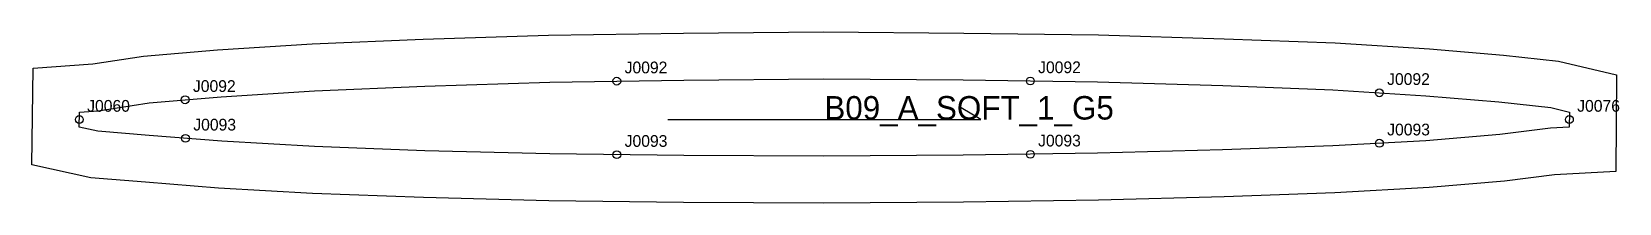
# Model space of a CAD drawing. Header units: millimetres. Extents: x -12 to 394, y -23 to 20.
import ezdxf

# ---------------------------------------------------------------- set-up
doc = ezdxf.new("R2010")
doc.units = ezdxf.units.MM
for name, color, linetype in [('CUT', 1, 'Continuous'), ('GRAIN', 3, 'Continuous'), ('LABEL', 7, 'Continuous'), ('NOTCH', 2, 'Continuous'), ('SEW', 5, 'Continuous')]:
    doc.layers.add(name, color=color, linetype=linetype)

msp = doc.modelspace()

# ---------------------------------------------------------------- linework, layer by layer
at = {"layer": 'CUT'}
msp.add_lwpolyline([(-11.83, 11.18), (3.45, 12.28), (16.41, 14.28), (35.33, 15.87), (59.51, 17.41), (87.88, 18.63), (120, 19.63), (154.46, 20.12), (190.29, 20.5), (226.17, 20.18), (260.66, 19.69), (292.82, 18.73), (321.17, 17.65), (345.29, 16.13), (364.23, 14.51), (378.33, 12.97), (393.18, 9.51), (393, -15.21), (377.32, -16.09), (364.53, -17.71), (345.22, -19.3), (321.14, -20.62), (292.76, -21.68), (260.64, -22.55), (226.14, -23.05), (190.31, -23.3), (154.52, -23.1), (120.05, -22.71), (87.96, -21.88), (59.56, -20.79), (35.56, -19.43), (16.89, -17.96), (2.87, -16.79), (-12.21, -13.49), (-11.83, 11.18)], close=True, dxfattribs=at)
at = {"layer": 'GRAIN'}
for p, q in [((230.53, -1.93), (225.53, 1.07)), ((150.53, -1.93), (230.53, -1.93))]:
    msp.add_line(p, q, dxfattribs=at)
at = {"layer": 'NOTCH'}
for centre in [(137.44, 7.88), (243.21, 7.93), (27.02, 3.13), (332.48, 4.91), (-0.03, -1.93), (381.1, -1.93), (27.11, -6.73), (332.5, -7.98), (137.45, -10.9), (243.2, -10.8)]:
    msp.add_circle(centre, 1, dxfattribs=at)
at = {"layer": 'SEW'}
msp.add_lwpolyline([(0, 0), (4.8, 0.34), (17.83, 2.36), (36.21, 3.91), (60.15, 5.42), (88.32, 6.63), (120.27, 7.63), (154.61, 8.12), (190.3, 8.5), (226.03, 8.18), (260.39, 7.69), (292.41, 6.74), (320.57, 5.66), (344.4, 4.17), (363.07, 2.57), (376.31, 1.12), (381.11, 0), (381.08, -3.86), (376.23, -4.13), (363.28, -5.78), (344.4, -7.33), (320.59, -8.64), (292.38, -9.68), (260.39, -10.55), (226.01, -11.05), (190.31, -11.3), (154.62, -11.1), (120.28, -10.71), (88.35, -9.88), (60.13, -8.81), (36.37, -7.46), (17.86, -6), (4.67, -4.9), (-0.06, -3.86)], close=True, dxfattribs=at)

# ---------------------------------------------------------------- texts
at = {"layer": 'LABEL'}
for s, height, p in [('J0092', 3, (139.44, 9.88)), ('J0092', 3, (245.21, 9.93)), ('J0092', 3, (29.02, 5.13)), ('J0092', 3, (334.48, 6.91)), ('B09_A_SOFT_1_G5', 6, (190.53, -1.93)), ('J0060', 3, (1.97, 0.07)), ('J0076', 3, (383.1, 0.07)), ('J0093', 3, (29.11, -4.73)), ('J0093', 3, (334.5, -5.98)), ('J0093', 3, (139.45, -8.9)), ('J0093', 3, (245.2, -8.8))]:
    msp.add_text(s, height=height, dxfattribs=at).set_placement(p)

doc.saveas('drawing.dxf')
